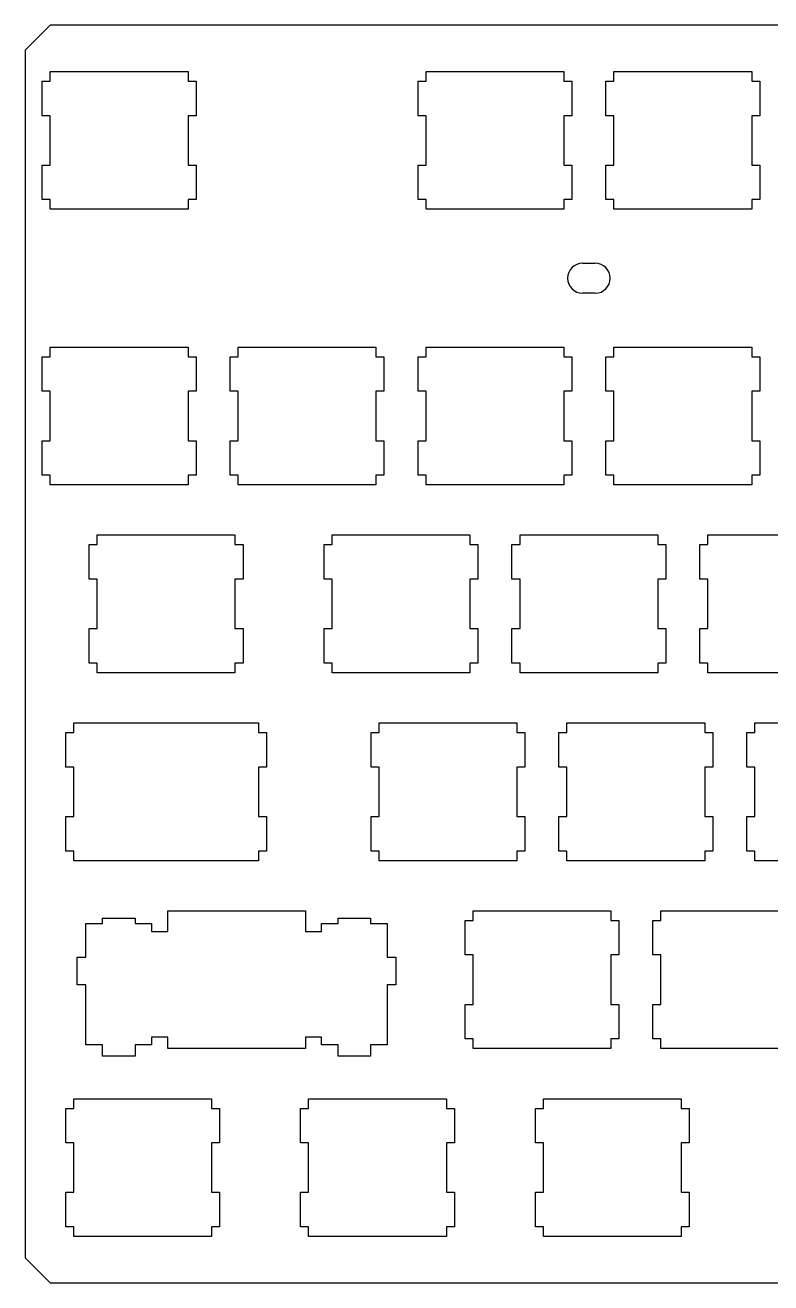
# Model space of a CAD drawing. Header units: inches. Extents: x -0.4 to 13.3, y 12 to 17.
# Drawn here: x -0.38 to 2.6, y 11.98 to 17 of the extents above; entities that cross this region are included whole.
import ezdxf

# ---------------------------------------------------------------- set-up
doc = ezdxf.new("R2010")
doc.units = ezdxf.units.IN
doc.layers.add('BLACK', color=1, linetype='CONTINUOUS')

msp = doc.modelspace()

# ---------------------------------------------------------------- linework, layer by layer
at = {"layer": 'BLACK'}
for p, q in [((-0.275, 16.995), (-0.375, 16.895)), ((13.225, 16.995), (-0.275, 16.995)), ((-0.375, 16.895), (-0.375, 12.075)), ((-0.307, 16.6336), (-0.307, 16.7714)), ((-0.307, 16.7714), (-0.275, 16.7714)), ((-0.275, 16.81), (0.275, 16.81)), ((-0.275, 16.7714), (-0.275, 16.81)), ((0.275, 16.81), (0.275, 16.7714)), ((0.275, 16.7714), (0.307, 16.7714)), ((0.307, 16.7714), (0.307, 16.6336)), ((1.193, 16.6336), (1.193, 16.7714)), ((1.193, 16.7714), (1.225, 16.7714)), ((1.225, 16.81), (1.775, 16.81)), ((1.225, 16.7714), (1.225, 16.81)), ((1.775, 16.81), (1.775, 16.7714)), ((1.775, 16.7714), (1.807, 16.7714)), ((1.807, 16.7714), (1.807, 16.6336)), ((1.943, 16.6336), (1.943, 16.7714)), ((1.943, 16.7714), (1.975, 16.7714)), ((1.975, 16.81), (2.525, 16.81)), ((1.975, 16.7714), (1.975, 16.81)), ((2.525, 16.81), (2.525, 16.7714)), ((2.525, 16.7714), (2.557, 16.7714)), ((2.557, 16.7714), (2.557, 16.6336)), ((-0.275, 16.6336), (-0.307, 16.6336)), ((-0.275, 16.4364), (-0.275, 16.6336)), ((0.307, 16.6336), (0.275, 16.6336)), ((0.275, 16.6336), (0.275, 16.4364)), ((1.225, 16.6336), (1.193, 16.6336)), ((1.225, 16.4364), (1.225, 16.6336)), ((1.807, 16.6336), (1.775, 16.6336)), ((1.775, 16.6336), (1.775, 16.4364)), ((1.975, 16.6336), (1.943, 16.6336)), ((1.975, 16.4364), (1.975, 16.6336)), ((2.557, 16.6336), (2.525, 16.6336)), ((2.525, 16.6336), (2.525, 16.4364)), ((-0.307, 16.2986), (-0.307, 16.4364)), ((-0.307, 16.4364), (-0.275, 16.4364)), ((0.275, 16.4364), (0.307, 16.4364)), ((0.307, 16.4364), (0.307, 16.2986)), ((1.193, 16.2986), (1.193, 16.4364)), ((1.193, 16.4364), (1.225, 16.4364)), ((1.775, 16.4364), (1.807, 16.4364)), ((1.807, 16.4364), (1.807, 16.2986)), ((1.943, 16.2986), (1.943, 16.4364)), ((1.943, 16.4364), (1.975, 16.4364)), ((2.525, 16.4364), (2.557, 16.4364)), ((2.557, 16.4364), (2.557, 16.2986)), ((-0.275, 16.2986), (-0.307, 16.2986)), ((-0.275, 16.26), (-0.275, 16.2986)), ((0.307, 16.2986), (0.275, 16.2986)), ((0.275, 16.2986), (0.275, 16.26)), ((1.225, 16.2986), (1.193, 16.2986)), ((1.225, 16.26), (1.225, 16.2986)), ((1.807, 16.2986), (1.775, 16.2986)), ((1.775, 16.2986), (1.775, 16.26)), ((1.975, 16.2986), (1.943, 16.2986)), ((1.975, 16.26), (1.975, 16.2986)), ((2.557, 16.2986), (2.525, 16.2986)), ((2.525, 16.2986), (2.525, 16.26)), ((0.275, 16.26), (-0.275, 16.26)), ((1.775, 16.26), (1.225, 16.26)), ((2.525, 16.26), (1.975, 16.26)), ((1.85, 16.045), (1.9, 16.045)), ((1.9, 15.925), (1.85, 15.925)), ((-0.307, 15.5336), (-0.307, 15.6714)), ((-0.307, 15.6714), (-0.275, 15.6714)), ((-0.275, 15.71), (0.275, 15.71)), ((-0.275, 15.6714), (-0.275, 15.71)), ((0.275, 15.71), (0.275, 15.6714)), ((0.275, 15.6714), (0.307, 15.6714)), ((0.307, 15.6714), (0.307, 15.5336)), ((0.443, 15.5336), (0.443, 15.6714)), ((0.443, 15.6714), (0.475, 15.6714)), ((0.475, 15.71), (1.025, 15.71)), ((0.475, 15.6714), (0.475, 15.71)), ((1.025, 15.71), (1.025, 15.6714)), ((1.025, 15.6714), (1.057, 15.6714)), ((1.057, 15.6714), (1.057, 15.5336)), ((1.193, 15.5336), (1.193, 15.6714)), ((1.193, 15.6714), (1.225, 15.6714)), ((1.225, 15.71), (1.775, 15.71)), ((1.225, 15.6714), (1.225, 15.71)), ((1.775, 15.71), (1.775, 15.6714)), ((1.775, 15.6714), (1.807, 15.6714)), ((1.807, 15.6714), (1.807, 15.5336)), ((1.943, 15.5336), (1.943, 15.6714)), ((1.943, 15.6714), (1.975, 15.6714)), ((1.975, 15.71), (2.525, 15.71)), ((1.975, 15.6714), (1.975, 15.71)), ((2.525, 15.71), (2.525, 15.6714)), ((2.525, 15.6714), (2.557, 15.6714)), ((2.557, 15.6714), (2.557, 15.5336)), ((-0.275, 15.5336), (-0.307, 15.5336)), ((-0.275, 15.3364), (-0.275, 15.5336)), ((0.307, 15.5336), (0.275, 15.5336)), ((0.275, 15.5336), (0.275, 15.3364)), ((0.475, 15.5336), (0.443, 15.5336)), ((0.475, 15.3364), (0.475, 15.5336)), ((1.057, 15.5336), (1.025, 15.5336)), ((1.025, 15.5336), (1.025, 15.3364)), ((1.225, 15.5336), (1.193, 15.5336)), ((1.225, 15.3364), (1.225, 15.5336)), ((1.807, 15.5336), (1.775, 15.5336)), ((1.775, 15.5336), (1.775, 15.3364)), ((1.975, 15.5336), (1.943, 15.5336)), ((1.975, 15.3364), (1.975, 15.5336)), ((2.557, 15.5336), (2.525, 15.5336)), ((2.525, 15.5336), (2.525, 15.3364)), ((-0.307, 15.1986), (-0.307, 15.3364)), ((-0.307, 15.3364), (-0.275, 15.3364)), ((0.275, 15.3364), (0.307, 15.3364)), ((0.307, 15.3364), (0.307, 15.1986)), ((0.443, 15.1986), (0.443, 15.3364)), ((0.443, 15.3364), (0.475, 15.3364)), ((1.025, 15.3364), (1.057, 15.3364)), ((1.057, 15.3364), (1.057, 15.1986)), ((1.193, 15.1986), (1.193, 15.3364)), ((1.193, 15.3364), (1.225, 15.3364)), ((1.775, 15.3364), (1.807, 15.3364)), ((1.807, 15.3364), (1.807, 15.1986)), ((1.943, 15.1986), (1.943, 15.3364)), ((1.943, 15.3364), (1.975, 15.3364)), ((2.525, 15.3364), (2.557, 15.3364)), ((2.557, 15.3364), (2.557, 15.1986)), ((-0.275, 15.1986), (-0.307, 15.1986)), ((-0.275, 15.16), (-0.275, 15.1986)), ((0.307, 15.1986), (0.275, 15.1986)), ((0.275, 15.1986), (0.275, 15.16)), ((0.475, 15.1986), (0.443, 15.1986)), ((0.475, 15.16), (0.475, 15.1986)), ((1.057, 15.1986), (1.025, 15.1986)), ((1.025, 15.1986), (1.025, 15.16)), ((1.225, 15.1986), (1.193, 15.1986)), ((1.225, 15.16), (1.225, 15.1986)), ((1.807, 15.1986), (1.775, 15.1986)), ((1.775, 15.1986), (1.775, 15.16)), ((1.975, 15.1986), (1.943, 15.1986)), ((1.975, 15.16), (1.975, 15.1986)), ((2.557, 15.1986), (2.525, 15.1986)), ((2.525, 15.1986), (2.525, 15.16)), ((0.275, 15.16), (-0.275, 15.16)), ((1.025, 15.16), (0.475, 15.16)), ((1.775, 15.16), (1.225, 15.16)), ((2.525, 15.16), (1.975, 15.16)), ((-0.0875, 14.96), (0.4625, 14.96)), ((-0.0875, 14.9214), (-0.0875, 14.96)), ((0.4625, 14.96), (0.4625, 14.9214)), ((0.85, 14.96), (1.4, 14.96)), ((0.85, 14.9214), (0.85, 14.96)), ((1.4, 14.96), (1.4, 14.9214)), ((1.6, 14.96), (2.15, 14.96)), ((1.6, 14.9214), (1.6, 14.96)), ((2.15, 14.96), (2.15, 14.9214)), ((2.35, 14.96), (2.9, 14.96)), ((2.35, 14.9214), (2.35, 14.96)), ((-0.1195, 14.7836), (-0.1195, 14.9214)), ((-0.1195, 14.9214), (-0.0875, 14.9214)), ((0.4625, 14.9214), (0.4945, 14.9214)), ((0.4945, 14.9214), (0.4945, 14.7836)), ((0.818, 14.7836), (0.818, 14.9214)), ((0.818, 14.9214), (0.85, 14.9214)), ((1.4, 14.9214), (1.432, 14.9214)), ((1.432, 14.9214), (1.432, 14.7836)), ((1.568, 14.7836), (1.568, 14.9214)), ((1.568, 14.9214), (1.6, 14.9214)), ((2.15, 14.9214), (2.182, 14.9214)), ((2.182, 14.9214), (2.182, 14.7836)), ((2.318, 14.7836), (2.318, 14.9214)), ((2.318, 14.9214), (2.35, 14.9214)), ((-0.0875, 14.7836), (-0.1195, 14.7836)), ((-0.0875, 14.5864), (-0.0875, 14.7836)), ((0.4945, 14.7836), (0.4625, 14.7836)), ((0.4625, 14.7836), (0.4625, 14.5864)), ((0.85, 14.7836), (0.818, 14.7836)), ((0.85, 14.5864), (0.85, 14.7836)), ((1.432, 14.7836), (1.4, 14.7836)), ((1.4, 14.7836), (1.4, 14.5864)), ((1.6, 14.7836), (1.568, 14.7836)), ((1.6, 14.5864), (1.6, 14.7836)), ((2.182, 14.7836), (2.15, 14.7836)), ((2.15, 14.7836), (2.15, 14.5864)), ((2.35, 14.7836), (2.318, 14.7836)), ((2.35, 14.5864), (2.35, 14.7836)), ((-0.1195, 14.4486), (-0.1195, 14.5864)), ((-0.1195, 14.5864), (-0.0875, 14.5864)), ((0.4625, 14.5864), (0.4945, 14.5864)), ((0.4945, 14.5864), (0.4945, 14.4486)), ((0.818, 14.4486), (0.818, 14.5864)), ((0.818, 14.5864), (0.85, 14.5864)), ((1.4, 14.5864), (1.432, 14.5864)), ((1.432, 14.5864), (1.432, 14.4486)), ((1.568, 14.4486), (1.568, 14.5864)), ((1.568, 14.5864), (1.6, 14.5864)), ((2.15, 14.5864), (2.182, 14.5864)), ((2.182, 14.5864), (2.182, 14.4486)), ((2.318, 14.4486), (2.318, 14.5864)), ((2.318, 14.5864), (2.35, 14.5864)), ((-0.0875, 14.4486), (-0.1195, 14.4486)), ((-0.0875, 14.41), (-0.0875, 14.4486)), ((0.4625, 14.41), (-0.0875, 14.41)), ((0.4945, 14.4486), (0.4625, 14.4486)), ((0.4625, 14.4486), (0.4625, 14.41)), ((0.85, 14.4486), (0.818, 14.4486)), ((0.85, 14.41), (0.85, 14.4486)), ((1.4, 14.41), (0.85, 14.41)), ((1.432, 14.4486), (1.4, 14.4486)), ((1.4, 14.4486), (1.4, 14.41)), ((1.6, 14.4486), (1.568, 14.4486)), ((1.6, 14.41), (1.6, 14.4486)), ((2.15, 14.41), (1.6, 14.41)), ((2.182, 14.4486), (2.15, 14.4486)), ((2.15, 14.4486), (2.15, 14.41)), ((2.35, 14.4486), (2.318, 14.4486)), ((2.35, 14.41), (2.35, 14.4486)), ((2.9, 14.41), (2.35, 14.41)), ((-0.1812, 14.21), (0.5563, 14.21)), ((-0.1812, 14.1714), (-0.1812, 14.21)), ((0.5563, 14.21), (0.5563, 14.1714)), ((1.0375, 14.21), (1.5875, 14.21)), ((1.0375, 14.1714), (1.0375, 14.21)), ((1.5875, 14.21), (1.5875, 14.1714)), ((1.7875, 14.21), (2.3375, 14.21)), ((1.7875, 14.1714), (1.7875, 14.21)), ((2.3375, 14.21), (2.3375, 14.1714)), ((2.5375, 14.21), (3.0875, 14.21)), ((2.5375, 14.1714), (2.5375, 14.21)), ((-0.2132, 14.0336), (-0.2132, 14.1714)), ((-0.2132, 14.1714), (-0.1812, 14.1714)), ((0.5563, 14.1714), (0.5883, 14.1714)), ((0.5883, 14.1714), (0.5883, 14.0336)), ((1.0055, 14.0336), (1.0055, 14.1714)), ((1.0055, 14.1714), (1.0375, 14.1714)), ((1.5875, 14.1714), (1.6195, 14.1714)), ((1.6195, 14.1714), (1.6195, 14.0336)), ((1.7555, 14.0336), (1.7555, 14.1714)), ((1.7555, 14.1714), (1.7875, 14.1714)), ((2.3375, 14.1714), (2.3695, 14.1714)), ((2.3695, 14.1714), (2.3695, 14.0336)), ((2.5055, 14.0336), (2.5055, 14.1714)), ((2.5055, 14.1714), (2.5375, 14.1714)), ((-0.1812, 14.0336), (-0.2132, 14.0336)), ((-0.1812, 13.8364), (-0.1812, 14.0336)), ((0.5883, 14.0336), (0.5563, 14.0336)), ((0.5563, 14.0336), (0.5563, 13.8364)), ((1.0375, 14.0336), (1.0055, 14.0336)), ((1.0375, 13.8364), (1.0375, 14.0336)), ((1.6195, 14.0336), (1.5875, 14.0336)), ((1.5875, 14.0336), (1.5875, 13.8364)), ((1.7875, 14.0336), (1.7555, 14.0336)), ((1.7875, 13.8364), (1.7875, 14.0336)), ((2.3695, 14.0336), (2.3375, 14.0336)), ((2.3375, 14.0336), (2.3375, 13.8364)), ((2.5375, 14.0336), (2.5055, 14.0336)), ((2.5375, 13.8364), (2.5375, 14.0336)), ((-0.2132, 13.6986), (-0.2132, 13.8364)), ((-0.2132, 13.8364), (-0.1812, 13.8364)), ((0.5563, 13.8364), (0.5883, 13.8364)), ((0.5883, 13.8364), (0.5883, 13.6986)), ((1.0055, 13.6986), (1.0055, 13.8364)), ((1.0055, 13.8364), (1.0375, 13.8364)), ((1.5875, 13.8364), (1.6195, 13.8364)), ((1.6195, 13.8364), (1.6195, 13.6986)), ((1.7555, 13.6986), (1.7555, 13.8364)), ((1.7555, 13.8364), (1.7875, 13.8364)), ((2.3375, 13.8364), (2.3695, 13.8364)), ((2.3695, 13.8364), (2.3695, 13.6986)), ((2.5055, 13.6986), (2.5055, 13.8364)), ((2.5055, 13.8364), (2.5375, 13.8364)), ((-0.1812, 13.6986), (-0.2132, 13.6986)), ((-0.1812, 13.66), (-0.1812, 13.6986)), ((0.5563, 13.66), (-0.1812, 13.66)), ((0.5883, 13.6986), (0.5563, 13.6986)), ((0.5563, 13.6986), (0.5563, 13.66)), ((1.0375, 13.6986), (1.0055, 13.6986)), ((1.0375, 13.66), (1.0375, 13.6986)), ((1.5875, 13.66), (1.0375, 13.66)), ((1.6195, 13.6986), (1.5875, 13.6986)), ((1.5875, 13.6986), (1.5875, 13.66)), ((1.7875, 13.6986), (1.7555, 13.6986)), ((1.7875, 13.66), (1.7875, 13.6986)), ((2.3375, 13.66), (1.7875, 13.66)), ((2.3695, 13.6986), (2.3375, 13.6986)), ((2.3375, 13.6986), (2.3375, 13.66)), ((2.5375, 13.6986), (2.5055, 13.6986)), ((2.5375, 13.66), (2.5375, 13.6986)), ((3.0875, 13.66), (2.5375, 13.66)), ((0.1938, 13.46), (0.7438, 13.46)), ((0.1938, 13.377), (0.1938, 13.46)), ((0.7438, 13.46), (0.7438, 13.377)), ((1.4125, 13.46), (1.9625, 13.46)), ((1.4125, 13.4214), (1.4125, 13.46)), ((1.9625, 13.46), (1.9625, 13.4214)), ((2.1625, 13.46), (2.7125, 13.46)), ((2.1625, 13.4214), (2.1625, 13.46)), ((-0.1322, 13.275), (-0.1322, 13.409)), ((-0.1322, 13.409), (-0.0662, 13.409)), ((-0.0662, 13.409), (-0.0662, 13.43)), ((-0.0662, 13.43), (0.0638, 13.43)), ((0.0638, 13.43), (0.0638, 13.409)), ((0.0638, 13.409), (0.1298, 13.409)), ((0.1298, 13.409), (0.1298, 13.377)), ((0.8078, 13.377), (0.8078, 13.409)), ((0.8078, 13.409), (0.8738, 13.409)), ((0.8738, 13.409), (0.8738, 13.43)), ((0.8738, 13.43), (1.0038, 13.43)), ((1.0038, 13.43), (1.0038, 13.409)), ((1.0038, 13.409), (1.0698, 13.409)), ((1.0698, 13.409), (1.0698, 13.275)), ((1.3805, 13.2836), (1.3805, 13.4214)), ((1.3805, 13.4214), (1.4125, 13.4214)), ((1.9625, 13.4214), (1.9945, 13.4214)), ((1.9945, 13.4214), (1.9945, 13.2836)), ((2.1305, 13.2836), (2.1305, 13.4214)), ((2.1305, 13.4214), (2.1625, 13.4214)), ((0.1298, 13.377), (0.1938, 13.377)), ((0.7438, 13.377), (0.8078, 13.377)), ((-0.1672, 13.165), (-0.1672, 13.275)), ((-0.1672, 13.275), (-0.1322, 13.275)), ((1.0698, 13.275), (1.1048, 13.275)), ((1.1048, 13.275), (1.1048, 13.165)), ((1.4125, 13.2836), (1.3805, 13.2836)), ((1.4125, 13.0864), (1.4125, 13.2836)), ((1.9945, 13.2836), (1.9625, 13.2836)), ((1.9625, 13.2836), (1.9625, 13.0864)), ((2.1625, 13.2836), (2.1305, 13.2836)), ((2.1625, 13.0864), (2.1625, 13.2836)), ((-0.1322, 13.165), (-0.1672, 13.165)), ((-0.1322, 12.925), (-0.1322, 13.165)), ((1.1048, 13.165), (1.0698, 13.165)), ((1.0698, 13.165), (1.0698, 12.925)), ((1.3805, 12.9486), (1.3805, 13.0864)), ((1.3805, 13.0864), (1.4125, 13.0864)), ((1.9625, 13.0864), (1.9945, 13.0864)), ((1.9945, 13.0864), (1.9945, 12.9486)), ((2.1305, 12.9486), (2.1305, 13.0864)), ((2.1305, 13.0864), (2.1625, 13.0864)), ((0.1938, 12.956), (0.1298, 12.956)), ((0.1298, 12.956), (0.1298, 12.925)), ((0.1938, 12.91), (0.1938, 12.956)), ((0.8078, 12.956), (0.7438, 12.956)), ((0.7438, 12.956), (0.7438, 12.91)), ((0.8078, 12.925), (0.8078, 12.956)), ((-0.0662, 12.925), (-0.1322, 12.925)), ((-0.0662, 12.88), (-0.0662, 12.925)), ((0.1298, 12.925), (0.0638, 12.925)), ((0.0638, 12.925), (0.0638, 12.88)), ((0.7438, 12.91), (0.1938, 12.91)), ((0.8738, 12.925), (0.8078, 12.925)), ((0.8738, 12.88), (0.8738, 12.925)), ((1.0698, 12.925), (1.0038, 12.925)), ((1.0038, 12.925), (1.0038, 12.88)), ((1.4125, 12.9486), (1.3805, 12.9486)), ((1.4125, 12.91), (1.4125, 12.9486)), ((1.9625, 12.91), (1.4125, 12.91)), ((1.9945, 12.9486), (1.9625, 12.9486)), ((1.9625, 12.9486), (1.9625, 12.91)), ((2.1625, 12.9486), (2.1305, 12.9486)), ((2.1625, 12.91), (2.1625, 12.9486)), ((2.7125, 12.91), (2.1625, 12.91)), ((0.0638, 12.88), (-0.0662, 12.88)), ((1.0038, 12.88), (0.8738, 12.88)), ((-0.1812, 12.71), (0.3688, 12.71)), ((-0.1812, 12.6714), (-0.1812, 12.71)), ((0.3688, 12.71), (0.3688, 12.6714)), ((0.7563, 12.71), (1.3063, 12.71)), ((0.7563, 12.6714), (0.7563, 12.71)), ((1.3063, 12.71), (1.3063, 12.6714)), ((1.6938, 12.71), (2.2438, 12.71)), ((1.6938, 12.6714), (1.6938, 12.71)), ((2.2438, 12.71), (2.2438, 12.6714)), ((-0.2132, 12.5336), (-0.2132, 12.6714)), ((-0.2132, 12.6714), (-0.1812, 12.6714)), ((0.3688, 12.6714), (0.4008, 12.6714)), ((0.4008, 12.6714), (0.4008, 12.5336)), ((0.7243, 12.5336), (0.7243, 12.6714)), ((0.7243, 12.6714), (0.7563, 12.6714)), ((1.3063, 12.6714), (1.3383, 12.6714)), ((1.3383, 12.6714), (1.3383, 12.5336)), ((1.6618, 12.5336), (1.6618, 12.6714)), ((1.6618, 12.6714), (1.6938, 12.6714)), ((2.2438, 12.6714), (2.2758, 12.6714)), ((2.2758, 12.6714), (2.2758, 12.5336)), ((-0.1812, 12.5336), (-0.2132, 12.5336)), ((-0.1812, 12.3364), (-0.1812, 12.5336)), ((0.4008, 12.5336), (0.3688, 12.5336)), ((0.3688, 12.5336), (0.3688, 12.3364)), ((0.7563, 12.5336), (0.7243, 12.5336)), ((0.7563, 12.3364), (0.7563, 12.5336)), ((1.3383, 12.5336), (1.3063, 12.5336)), ((1.3063, 12.5336), (1.3063, 12.3364)), ((1.6938, 12.5336), (1.6618, 12.5336)), ((1.6938, 12.3364), (1.6938, 12.5336)), ((2.2758, 12.5336), (2.2438, 12.5336)), ((2.2438, 12.5336), (2.2438, 12.3364)), ((-0.2132, 12.1986), (-0.2132, 12.3364)), ((-0.2132, 12.3364), (-0.1812, 12.3364)), ((0.3688, 12.3364), (0.4008, 12.3364)), ((0.4008, 12.3364), (0.4008, 12.1986)), ((0.7243, 12.1986), (0.7243, 12.3364)), ((0.7243, 12.3364), (0.7563, 12.3364)), ((1.3063, 12.3364), (1.3383, 12.3364)), ((1.3383, 12.3364), (1.3383, 12.1986)), ((1.6618, 12.1986), (1.6618, 12.3364)), ((1.6618, 12.3364), (1.6938, 12.3364)), ((2.2438, 12.3364), (2.2758, 12.3364)), ((2.2758, 12.3364), (2.2758, 12.1986)), ((-0.1812, 12.1986), (-0.2132, 12.1986)), ((-0.1812, 12.16), (-0.1812, 12.1986)), ((0.4008, 12.1986), (0.3688, 12.1986)), ((0.3688, 12.1986), (0.3688, 12.16)), ((0.7563, 12.1986), (0.7243, 12.1986)), ((0.7563, 12.16), (0.7563, 12.1986)), ((1.3383, 12.1986), (1.3063, 12.1986)), ((1.3063, 12.1986), (1.3063, 12.16)), ((1.6938, 12.1986), (1.6618, 12.1986)), ((1.6938, 12.16), (1.6938, 12.1986)), ((2.2758, 12.1986), (2.2438, 12.1986)), ((2.2438, 12.1986), (2.2438, 12.16)), ((0.3688, 12.16), (-0.1812, 12.16)), ((1.3063, 12.16), (0.7563, 12.16)), ((2.2438, 12.16), (1.6938, 12.16)), ((-0.375, 12.075), (-0.275, 11.975)), ((-0.275, 11.975), (13.225, 11.975))]:
    msp.add_line(p, q, dxfattribs=at)
for centre, start, end in [((1.85, 15.985), 90, 180), ((1.9, 15.985), 0, 90), ((1.85, 15.985), 180, 270), ((1.9, 15.985), 270, 0)]:
    msp.add_arc(centre, 0.06, start, end, dxfattribs=at)

doc.saveas('drawing.dxf')
